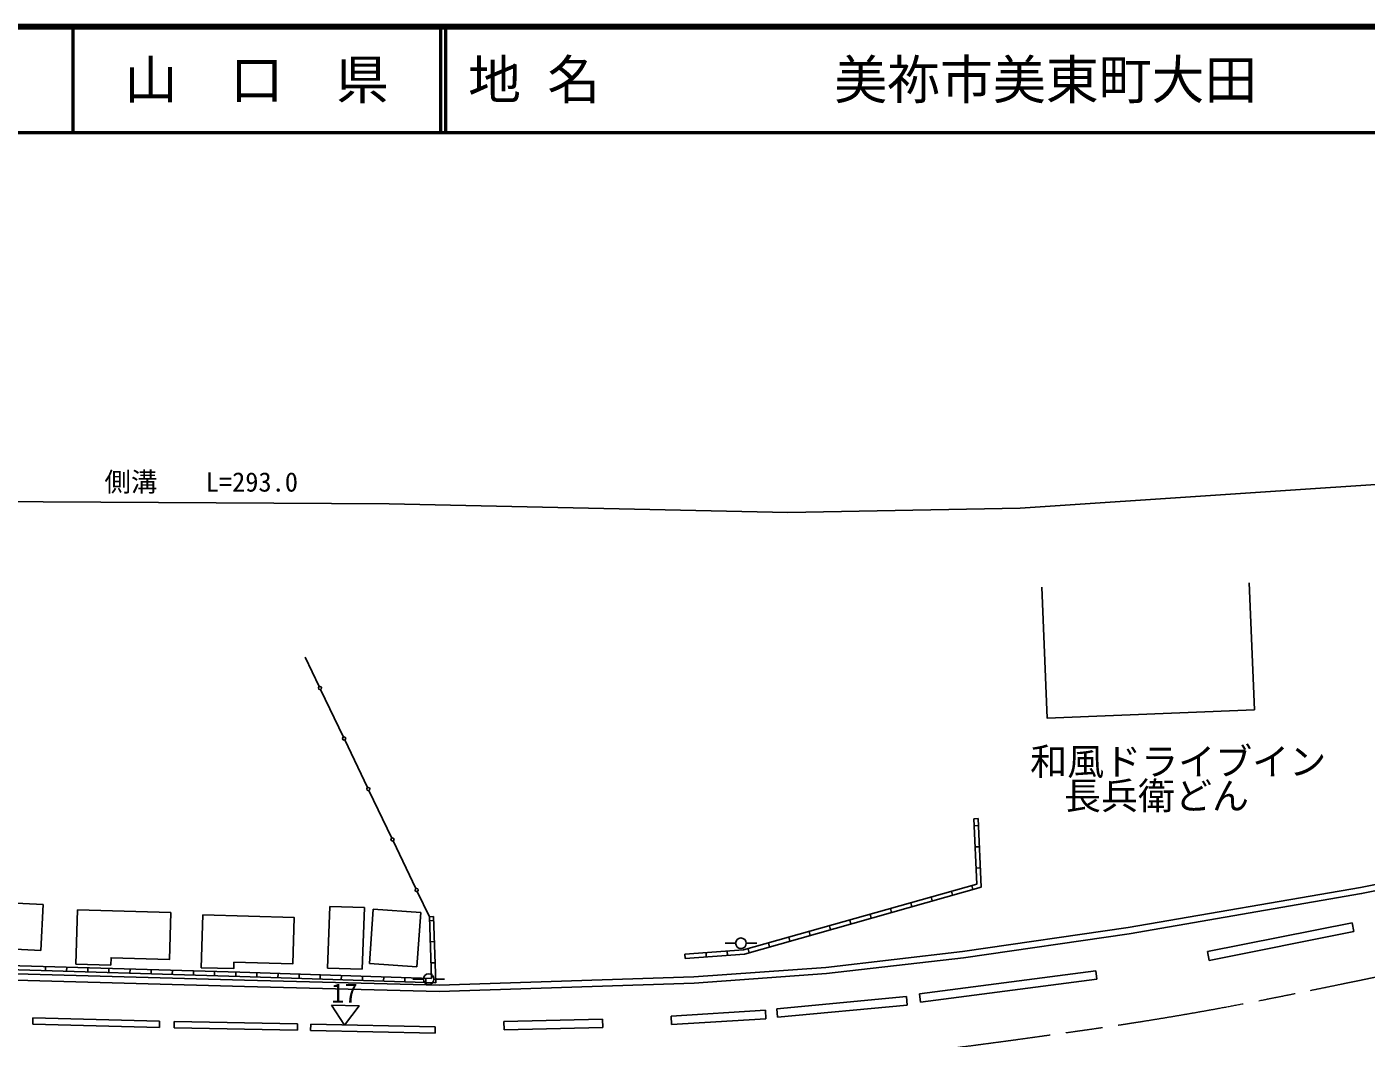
# Model space of a CAD drawing. Units: millimetres, scale not verified. Extents: x 40000 to 680000, y 20000 to 380000.
# Drawn here: x 328630 to 455330, y 284274 to 380000 of the extents above; entities that cross this region are included whole.
import ezdxf
from ezdxf.enums import TextEntityAlignment as Align

# ---------------------------------------------------------------- set-up
doc = ezdxf.new("R2010")
doc.units = ezdxf.units.MM
doc.header["$LTSCALE"] = 1000
doc.linetypes.add('CHAIN', pattern=[18.5, 12, -1.5, 3.5, -1.5])
for name, color, linetype, lineweight in [('M-BGD', 7, 'Continuous', 25), ('M-BMK', 2, 'CHAIN', 13), ('M-TTL', 2, 'Continuous', 140), ('M-TTL-LINE', 7, 'Continuous', 50)]:
    doc.layers.add(name, color=color, linetype=linetype, lineweight=lineweight)
doc.layers.add('M-TTL-TXT', color=7, linetype='Continuous')
doc.styles.add('ＭＳ ゴシック', font='')
doc.styles.get('ＭＳ ゴシック').set_extended_font_data('MS Gothic')

msp = doc.modelspace()

# ---------------------------------------------------------------- linework, layer by layer
at = {"layer": 'M-BGD'}
for p, q in [((356294, 317559), (354969, 320327)), ((358582, 312778), (356424, 317288)), ((360869, 307997), (358711, 312507)), ((363156, 303216), (360998, 307726)), ((418216, 305049), (418615, 305066)), ((418487, 298867), (418216, 305049)), ((418245, 304379), (418645, 304396)), ((418900, 298568), (418615, 305066)), ((365444, 298435), (363286, 302945)), ((418333, 302381), (418732, 302398)), ((418420, 300383), (418820, 300400)), ((366717, 295774), (365573, 298164)), ((396439, 292627), (418487, 298867)), ((396509, 292231), (418900, 298568)), ((416098, 298191), (416207, 297806)), ((418022, 298735), (418131, 298351)), ((357283, 296742), (357090, 290914)), ((360562, 296633), (357283, 296742)), ((360369, 290805), (360562, 296633)), ((361408, 296479), (361057, 291353)), ((365891, 296171), (361408, 296479)), ((410325, 296557), (410434, 296172)), ((412249, 297102), (412358, 296717)), ((414173, 297646), (414282, 297261)), ((365539, 291046), (365891, 296171)), ((366717, 295774), (367117, 295788)), ((366921, 289931), (366717, 295774)), ((366730, 295398), (367130, 295412)), ((367335, 289518), (367117, 295788)), ((406476, 295468), (406585, 295083)), ((408400, 296012), (408509, 295627)), ((402627, 294378), (402736, 293993)), ((404551, 294923), (404660, 294538)), ((440320, 292469), (454001, 295202)), ((454167, 294370), (440486, 291638)), ((454001, 295202), (454167, 294370)), ((366800, 293400), (367199, 293414)), ((394683, 293260), (395683, 293260)), ((397683, 293260), (396683, 293260)), ((396854, 292744), (396963, 292360)), ((398778, 293289), (398887, 292904)), ((400703, 293834), (400811, 293449)), ((314415, 291532), (348783, 290513)), ((366869, 291401), (367269, 291415)), ((390884, 292227), (396439, 292627)), ((390884, 292227), (390913, 291828)), ((390913, 291828), (396509, 292231)), ((392879, 292371), (392908, 291972)), ((394874, 292514), (394903, 292115)), ((440486, 291638), (440320, 292469)), ((314404, 291132), (348770, 290113)), ((330408, 291058), (330397, 290658)), ((332408, 290998), (332396, 290599)), ((334407, 290939), (334395, 290539)), ((336406, 290880), (336394, 290480)), ((338405, 290820), (338393, 290421)), ((340404, 290761), (340392, 290361)), ((342403, 290702), (342391, 290302)), ((344402, 290643), (344390, 290243)), ((346401, 290583), (346390, 290183)), ((348401, 290524), (348389, 290124)), ((348783, 290513), (366921, 289931)), ((350400, 290461), (350387, 290061)), ((352398, 290397), (352386, 289997)), ((354397, 290333), (354385, 289933)), ((356396, 290268), (356384, 289869)), ((357090, 290914), (360369, 290805)), ((358395, 290204), (358383, 289805)), ((361057, 291353), (365539, 291046)), ((413068, 288466), (429753, 290656)), ((429753, 290656), (429857, 289863)), ((348770, 290113), (367335, 289518)), ((360394, 290140), (360382, 289741)), ((362393, 290076), (362381, 289676)), ((364392, 290012), (364380, 289612)), ((365148, 289862), (366148, 289862)), ((366391, 289948), (366378, 289548)), ((368148, 289862), (367148, 289862)), ((429857, 289863), (413172, 287673)), ((399581, 287071), (411848, 288215)), ((411848, 288215), (411922, 287418)), ((413172, 287673), (413068, 288466)), ((389582, 286374), (398496, 286916)), ((389631, 285575), (389582, 286374)), ((398496, 286916), (398544, 286118)), ((399655, 286275), (399581, 287071)), ((411922, 287418), (399655, 286275)), ((329201, 285594), (329216, 286194)), ((341177, 285303), (329201, 285594)), ((329216, 286194), (341191, 285903)), ((341191, 285903), (341177, 285303)), ((342577, 285245), (342587, 285845)), ((354242, 285051), (342577, 285245)), ((342587, 285845), (354252, 285651)), ((354252, 285651), (354242, 285051)), ((355480, 284993), (355493, 285593)), ((355493, 285593), (367275, 285341)), ((367275, 285341), (367262, 284741)), ((373766, 285867), (383094, 286073)), ((373784, 285067), (373766, 285867)), ((383112, 285273), (373784, 285067)), ((383094, 286073), (383112, 285273)), ((398544, 286118), (389631, 285575)), ((367262, 284741), (355480, 284993))]:
    msp.add_line(p, q, dxfattribs=at)
for points in [[(237390, 335577), (362894, 334845), (400617, 334045), (422611, 334445), (521129, 341006)], [(424647, 326952), (425161, 314550), (444754, 315361), (444257, 327366)], [(236957, 292620), (270906, 291312), (297563, 290702), (320728, 289946), (349216, 289161), (367633, 288696), (391759, 289481), (404283, 290384), (417222, 291878), (432906, 294147), (454897, 297958), (463739, 299732), (479848, 302867), (501675, 305452), (514221, 307156), (519045, 307913)], [(236980, 293220), (270925, 291912), (297579, 291301), (320746, 290546), (349232, 289761), (367631, 289296), (391728, 290081), (404227, 290982), (417145, 292473), (432812, 294740), (454787, 298548), (463623, 300321), (479755, 303460), (501599, 306047), (514142, 307751), (518987, 308374)]]:
    msp.add_lwpolyline(points, dxfattribs=at)
for points in [[(321794, 297330), (330167, 296926), (329958, 292580), (325032, 292818), (325000, 292164), (321553, 292331)], [(333437, 296430), (342248, 296167), (342116, 291724), (336597, 291889), (336577, 291199), (333283, 291298)], [(345281, 295952), (353917, 295706), (353792, 291299), (348231, 291458), (348214, 290862), (345138, 290950)], [(357448, 287406), (360063, 287354), (358675, 285525)]]:
    msp.add_lwpolyline(points, close=True, dxfattribs=at)
for centre, radius in [((356359, 317423), 150), ((358646, 312642), 150), ((360934, 307861), 150), ((363221, 303080), 150), ((365509, 298299), 150), ((396183, 293260), 500), ((366648, 289862), 500)]:
    msp.add_circle(centre, radius, dxfattribs=at)
at = {"layer": 'M-BMK'}
msp.add_open_spline([(376613, 280880), (382784, 280888), (384505, 281001), (389559, 281199), (404729, 281795), (413209, 282856), (428240, 284984), (440167, 286673), (446773, 288128), (458572, 290553), (463405, 291546), (466084, 292252), (470833, 293585), (472401, 294025), (473242, 294402), (474818, 294812), (492986, 299538), (503786, 299143), (522402, 301568), (530030, 302561), (534326, 302974), (542000, 303523), (553975, 304379), (558131, 304176), (572733, 304029)], degree=3, knots=[0, 0, 0, 0, 1, 1, 1, 2, 2, 2, 3, 3, 3, 4, 4, 4, 5, 5, 5, 6, 6, 6, 7, 7, 7, 8, 8, 8, 8], dxfattribs=at)
at = {"layer": 'M-TTL'}
msp.add_line((680000, 380000), (40000, 380000), dxfattribs=at)
at = {"layer": 'M-TTL-LINE'}
for p, q in [((333000, 380000), (333000, 370000)), ((367750, 380000), (367750, 370000)), ((368250, 380000), (368250, 370000)), ((40000, 370000), (680000, 370000))]:
    msp.add_line(p, q, dxfattribs=at)

# ---------------------------------------------------------------- texts
at = {"layer": 'M-BGD', "style": 'ＭＳ ゴシック'}
for s, height, p in [('側溝', 1833, (338483, 336930)), ('L=293.0', 1833, (349920, 336922)), ('和風ドライブイン', 2566, (437546, 310459)), ('長兵衛どん', 2566, (435492, 307220)), ('17', 1833, (358677, 288547))]:
    msp.add_text(s, height=height, dxfattribs=at).set_placement(p, align=Align.MIDDLE_CENTER)
at = {"layer": 'M-TTL-TXT', "style": 'ＭＳ ゴシック'}
msp.add_text('山\u3000口\u3000県', height=3666, dxfattribs=at).set_placement((350375, 375000), align=Align.MIDDLE_CENTER)
for s, p in [('地 名', (370380, 375000)), ('美祢市美東町大田', (405024, 375000))]:
    msp.add_text(s, height=3666, dxfattribs=at).set_placement(p, align=Align.MIDDLE_LEFT)

doc.saveas('drawing.dxf')
